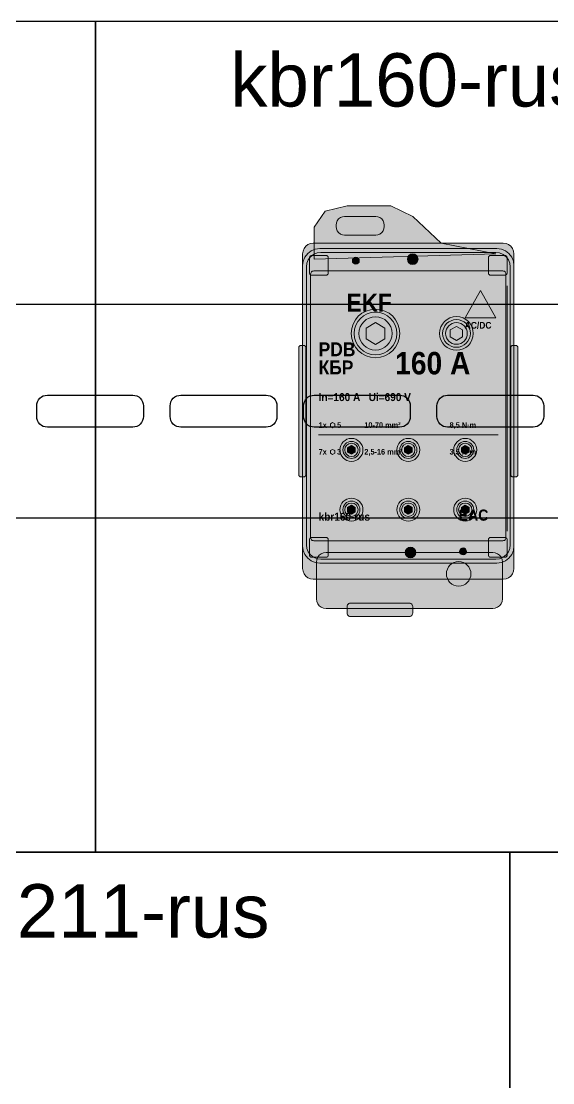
# Model space of a CAD drawing. Header units: millimetres. Extents: x 2517 to 4319, y 573 to 1664.
# Drawn here: x 2737.9 to 2837.5, y 841.8 to 1040.8 of the extents above; entities that cross this region are included whole.
import ezdxf

# ---------------------------------------------------------------- set-up
doc = ezdxf.new("R2010")
doc.units = ezdxf.units.MM
for name, color, linetype, lineweight in [('KBR_DETAILS', 7, 'Continuous', 5), ('KBR_FILL', 7, 'Continuous', 5), ('KBR_LABELS', 7, 'Continuous', 5), ('KBR_OUTLINE', 7, 'Continuous', 13), ('KBR_TERMINALS', 7, 'Continuous', 5)]:
    doc.layers.add(name, color=color, linetype=linetype, lineweight=lineweight)
doc.styles.add('KBR_BOLD', font='arialbd.ttf')
doc.styles.get("Standard").update_dxf_attribs({"font": 'arial.ttf'})

# ---------------------------------------------------------------- blocks, each defined once
blk = doc.blocks.new('*U7')
at = {"ltscale": 2}
blk.add_lwpolyline([(0, 20), (0, -20), (895.8, -20), (895.8, 20), (0, 20)], dxfattribs=at)
for points in [[(215.23, 3), (231.23, 3, -0.414214), (233.23, 1), (233.23, -1, -0.414214), (231.23, -3), (215.23, -3, -0.414214), (213.23, -1), (213.23, 1, -0.414214)], [(240.23, 3), (256.23, 3, -0.414214), (258.23, 1), (258.23, -1, -0.414214), (256.23, -3), (240.23, -3, -0.414214), (238.23, -1), (238.23, 1, -0.414214)], [(265.23, 3), (281.23, 3, -0.414214), (283.23, 1), (283.23, -1, -0.414214), (281.23, -3), (265.23, -3, -0.414214), (263.23, -1), (263.23, 1, -0.414214)], [(290.23, 3), (306.23, 3, -0.414214), (308.23, 1), (308.23, -1, -0.414214), (306.23, -3), (290.23, -3, -0.414214), (288.23, -1), (288.23, 1, -0.414214)]]:
    blk.add_lwpolyline(points, format="xyb", close=True, dxfattribs=at)
blk = doc.blocks.new('EKF_KBR_160')
at = {"layer": 'KBR_FILL', "true_color": 0xe4eae4}
blk.add_hatch(color=254, dxfattribs=at).paths.add_polyline_path([(2.87, 67), (2.87, 73), (4.92, 76), (9.02, 77), (17.22, 77), (21.32, 75), (26.65, 70), (36.9, 68)])
at = {"layer": 'KBR_FILL', "true_color": 0xffffff}
for points in [[(14.39, 75), (14.8, 74.95), (15.19, 74.79), (15.52, 74.53), (15.78, 74.2), (15.94, 73.81), (15.99, 73.4), (15.99, 73.1), (15.94, 72.69), (15.78, 72.3), (15.52, 71.97), (15.19, 71.71), (14.8, 71.55), (14.39, 71.5), (8.57, 71.5), (8.16, 71.55), (7.77, 71.71), (7.44, 71.97), (7.18, 72.3), (7.02, 72.69), (6.97, 73.1), (6.97, 73.4), (7.02, 73.81), (7.18, 74.2), (7.44, 74.53), (7.77, 74.79), (8.16, 74.95), (8.57, 75)], [(32.23, 8), (32.21, 7.7), (32.15, 7.4), (32.05, 7.12), (31.92, 6.85), (31.75, 6.6), (31.56, 6.37), (31.33, 6.18), (31.08, 6.01), (30.81, 5.88), (30.53, 5.78), (30.23, 5.72), (29.93, 5.7), (29.63, 5.72), (29.33, 5.78), (29.05, 5.88), (28.78, 6.01), (28.53, 6.18), (28.3, 6.37), (28.11, 6.6), (27.94, 6.85), (27.81, 7.12), (27.71, 7.4), (27.65, 7.7), (27.63, 8), (27.65, 8.3), (27.71, 8.6), (27.81, 8.88), (27.94, 9.15), (28.11, 9.4), (28.3, 9.63), (28.53, 9.82), (28.78, 9.99), (29.05, 10.12), (29.33, 10.22), (29.63, 10.28), (29.93, 10.3), (30.23, 10.28), (30.53, 10.22), (30.81, 10.12), (31.08, 9.99), (31.33, 9.82), (31.56, 9.63), (31.75, 9.4), (31.92, 9.15), (32.05, 8.88), (32.15, 8.6), (32.21, 8.3)]]:
    blk.add_hatch(color=7, dxfattribs=at).paths.add_polyline_path(points)
at = {"layer": 'KBR_FILL', "true_color": 0xe2e8e3}
blk.add_hatch(color=254, dxfattribs=at).paths.add_polyline_path([(38.3, 70), (38.82, 69.93), (39.3, 69.73), (39.71, 69.41), (40.03, 69), (40.23, 68.52), (40.3, 68), (40.3, 9), (40.23, 8.48), (40.03, 8), (39.71, 7.59), (39.3, 7.27), (38.82, 7.07), (38.3, 7), (2.7, 7), (2.18, 7.07), (1.7, 7.27), (1.29, 7.59), (0.97, 8), (0.77, 8.48), (0.7, 9), (0.7, 68), (0.77, 68.52), (0.97, 69), (1.29, 69.41), (1.7, 69.73), (2.18, 69.93), (2.7, 70)])
at = {"layer": 'KBR_FILL', "true_color": 0x575344}
blk.add_hatch(color=251, dxfattribs=at).paths.add_polyline_path([(37.1, 69), (37.93, 68.89), (38.7, 68.57), (39.36, 68.06), (39.87, 67.4), (40.19, 66.63), (40.3, 65.8), (40.3, 13.2), (40.19, 12.37), (39.87, 11.6), (39.36, 10.94), (38.7, 10.43), (37.93, 10.11), (37.1, 10), (3.9, 10), (3.07, 10.11), (2.3, 10.43), (1.64, 10.94), (1.13, 11.6), (0.81, 12.37), (0.7, 13.2), (0.7, 65.8), (0.81, 66.63), (1.13, 67.4), (1.64, 68.06), (2.3, 68.57), (3.07, 68.89), (3.9, 69)])
at = {"layer": 'KBR_FILL', "true_color": 0x3b392c}
blk.add_hatch(color=250, dxfattribs=at).paths.add_polyline_path([(36.9, 68.25), (37.6, 68.16), (38.25, 67.89), (38.81, 67.46), (39.24, 66.9), (39.51, 66.25), (39.6, 65.55), (39.6, 13.45), (39.51, 12.75), (39.24, 12.1), (38.81, 11.54), (38.25, 11.11), (37.6, 10.84), (36.9, 10.75), (4.1, 10.75), (3.4, 10.84), (2.75, 11.11), (2.19, 11.54), (1.76, 12.1), (1.49, 12.75), (1.4, 13.45), (1.4, 65.55), (1.49, 66.25), (1.76, 66.9), (2.19, 67.46), (2.75, 67.89), (3.4, 68.16), (4.1, 68.25)])
at = {"layer": 'KBR_FILL', "true_color": 0x444332}
for points in [[(5.1, 67.7), (5.2, 67.69), (5.3, 67.65), (5.38, 67.58), (5.45, 67.5), (5.49, 67.4), (5.5, 67.3), (5.5, 64.4), (5.49, 64.3), (5.45, 64.2), (5.38, 64.12), (5.3, 64.05), (5.2, 64.01), (5.1, 64), (2.4, 64), (2.3, 64.01), (2.2, 64.05), (2.12, 64.12), (2.05, 64.2), (2.01, 64.3), (2, 64.4), (2, 67.3), (2.01, 67.4), (2.05, 67.5), (2.12, 67.58), (2.2, 67.65), (2.3, 67.69), (2.4, 67.7)], [(38.6, 67.7), (38.7, 67.69), (38.8, 67.65), (38.88, 67.58), (38.95, 67.5), (38.99, 67.4), (39, 67.3), (39, 64.4), (38.99, 64.3), (38.95, 64.2), (38.88, 64.12), (38.8, 64.05), (38.7, 64.01), (38.6, 64), (35.9, 64), (35.8, 64.01), (35.7, 64.05), (35.62, 64.12), (35.55, 64.2), (35.51, 64.3), (35.5, 64.4), (35.5, 67.3), (35.51, 67.4), (35.55, 67.5), (35.62, 67.58), (35.7, 67.65), (35.8, 67.69), (35.9, 67.7)]]:
    blk.add_hatch(color=49, dxfattribs=at).paths.add_polyline_path(points)
at = {"layer": 'KBR_FILL', "true_color": 0x857f65}
blk.add_hatch(color=8, dxfattribs=at).paths.add_polyline_path([(37.9, 68), (38.03, 67.98), (38.15, 67.93), (38.25, 67.85), (38.33, 67.75), (38.38, 67.63), (38.4, 67.5), (38.4, 67.1), (38.38, 66.97), (38.33, 66.85), (38.25, 66.75), (38.15, 66.67), (38.03, 66.62), (37.9, 66.6), (3.1, 66.6), (2.97, 66.62), (2.85, 66.67), (2.75, 66.75), (2.67, 66.85), (2.62, 66.97), (2.6, 67.1), (2.6, 67.5), (2.62, 67.63), (2.67, 67.75), (2.75, 67.85), (2.85, 67.93), (2.97, 67.98), (3.1, 68)])
at = {"layer": 'KBR_FILL', "true_color": 0x77745f}
for points in [[(22.32, 67), (22.31, 66.87), (22.29, 66.74), (22.24, 66.62), (22.19, 66.5), (22.11, 66.39), (22.03, 66.29), (21.93, 66.21), (21.82, 66.13), (21.7, 66.08), (21.58, 66.03), (21.45, 66.01), (21.32, 66), (21.19, 66.01), (21.06, 66.03), (20.94, 66.08), (20.82, 66.13), (20.71, 66.21), (20.61, 66.29), (20.53, 66.39), (20.45, 66.5), (20.4, 66.62), (20.35, 66.74), (20.33, 66.87), (20.32, 67), (20.33, 67.13), (20.35, 67.26), (20.4, 67.38), (20.45, 67.5), (20.53, 67.61), (20.61, 67.71), (20.71, 67.79), (20.82, 67.87), (20.94, 67.92), (21.06, 67.97), (21.19, 67.99), (21.32, 68), (21.45, 67.99), (21.58, 67.97), (21.7, 67.92), (21.82, 67.87), (21.93, 67.79), (22.03, 67.71), (22.11, 67.61), (22.19, 67.5), (22.24, 67.38), (22.29, 67.26), (22.31, 67.13)], [(21.91, 12), (21.9, 11.87), (21.88, 11.74), (21.83, 11.62), (21.78, 11.5), (21.7, 11.39), (21.62, 11.29), (21.52, 11.21), (21.41, 11.13), (21.29, 11.08), (21.17, 11.03), (21.04, 11.01), (20.91, 11), (20.78, 11.01), (20.65, 11.03), (20.53, 11.08), (20.41, 11.13), (20.3, 11.21), (20.2, 11.29), (20.12, 11.39), (20.04, 11.5), (19.99, 11.62), (19.94, 11.74), (19.92, 11.87), (19.91, 12), (19.92, 12.13), (19.94, 12.26), (19.99, 12.38), (20.04, 12.5), (20.12, 12.61), (20.2, 12.71), (20.3, 12.79), (20.41, 12.87), (20.53, 12.92), (20.65, 12.97), (20.78, 12.99), (20.91, 13), (21.04, 12.99), (21.17, 12.97), (21.29, 12.92), (21.41, 12.87), (21.52, 12.79), (21.62, 12.71), (21.7, 12.61), (21.78, 12.5), (21.83, 12.38), (21.88, 12.26), (21.9, 12.13)]]:
    blk.add_hatch(color=47, dxfattribs=at).paths.add_polyline_path(points)
at = {"layer": 'KBR_FILL', "true_color": 0xd4d8c8}
for points in [[(11.31, 66.7), (11.3, 66.62), (11.29, 66.53), (11.26, 66.45), (11.22, 66.38), (11.18, 66.3), (11.12, 66.24), (11.06, 66.18), (10.98, 66.14), (10.91, 66.1), (10.83, 66.07), (10.74, 66.06), (10.66, 66.05), (10.58, 66.06), (10.49, 66.07), (10.41, 66.1), (10.34, 66.14), (10.26, 66.18), (10.2, 66.24), (10.14, 66.3), (10.1, 66.38), (10.06, 66.45), (10.03, 66.53), (10.02, 66.62), (10.01, 66.7), (10.02, 66.78), (10.03, 66.87), (10.06, 66.95), (10.1, 67.03), (10.14, 67.1), (10.2, 67.16), (10.26, 67.22), (10.34, 67.26), (10.41, 67.3), (10.49, 67.33), (10.58, 67.34), (10.66, 67.35), (10.74, 67.34), (10.83, 67.33), (10.91, 67.3), (10.98, 67.26), (11.06, 67.22), (11.12, 67.16), (11.18, 67.1), (11.22, 67.03), (11.26, 66.95), (11.29, 66.87), (11.3, 66.78)], [(31.4, 12.2), (31.39, 12.12), (31.38, 12.03), (31.35, 11.95), (31.31, 11.88), (31.27, 11.8), (31.21, 11.74), (31.15, 11.68), (31.07, 11.64), (31, 11.6), (30.92, 11.57), (30.83, 11.56), (30.75, 11.55), (30.67, 11.56), (30.58, 11.57), (30.5, 11.6), (30.43, 11.64), (30.35, 11.68), (30.29, 11.74), (30.23, 11.8), (30.19, 11.88), (30.15, 11.95), (30.12, 12.03), (30.11, 12.12), (30.1, 12.2), (30.11, 12.28), (30.12, 12.37), (30.15, 12.45), (30.19, 12.53), (30.23, 12.6), (30.29, 12.66), (30.35, 12.72), (30.43, 12.76), (30.5, 12.8), (30.58, 12.83), (30.67, 12.84), (30.75, 12.85), (30.83, 12.84), (30.92, 12.83), (31, 12.8), (31.07, 12.76), (31.15, 12.72), (31.21, 12.66), (31.27, 12.6), (31.31, 12.53), (31.35, 12.45), (31.38, 12.37), (31.39, 12.28)]]:
    blk.add_hatch(color=254, dxfattribs=at).paths.add_polyline_path(points)
at = {"layer": 'KBR_FILL', "true_color": 0x252820}
blk.add_hatch(color=250, dxfattribs=at).paths.add_polyline_path([(38.2, 64.8), (38.36, 64.78), (38.5, 64.72), (38.62, 64.62), (38.72, 64.5), (38.78, 64.36), (38.8, 64.2), (38.8, 14.8), (38.78, 14.64), (38.72, 14.5), (38.62, 14.38), (38.5, 14.28), (38.36, 14.22), (38.2, 14.2), (2.8, 14.2), (2.64, 14.22), (2.5, 14.28), (2.38, 14.38), (2.28, 14.5), (2.22, 14.64), (2.2, 14.8), (2.2, 64.2), (2.22, 64.36), (2.28, 64.5), (2.38, 64.62), (2.5, 64.72), (2.64, 64.78), (2.8, 64.8)])
at = {"layer": 'KBR_FILL', "true_color": 0x2b2c22}
blk.add_hatch(color=250, dxfattribs=at).paths.add_polyline_path([(3, 63.9), (38, 63.9), (38, 15.2), (3, 15.2)])
at = {"layer": 'KBR_FILL', "true_color": 0xefeee7}
blk.add_hatch(color=7, dxfattribs=at).paths.add_polyline_path([(3.69, 60.74), (7.89, 60.74), (7.89, 56.54), (3.69, 56.54)])
at = {"layer": 'KBR_FILL', "true_color": 0x33372e}
for points in [[(4.19, 56.96), (4.57, 60.24), (5.16, 60.24)], [(4.19, 56.96), (6, 60.24), (6.71, 60.24)], [(4.19, 56.96), (7.39, 59.27), (7.39, 58.56)], [(4.19, 56.96), (7.39, 57.97), (7.39, 57.38)]]:
    blk.add_hatch(color=250, dxfattribs=at).paths.add_polyline_path(points)
at = {"layer": 'KBR_FILL', "true_color": 0xeeeee6}
blk.add_hatch(color=7, dxfattribs=at).paths.add_polyline_path([(34.2, 60.28), (32.88, 58.1), (33.92, 58.33), (33.63, 56.72), (35.24, 59.07), (34.2, 58.73)])
at = {"layer": 'KBR_FILL', "true_color": 0x32332a}
for points in [[(18.9, 53.07), (18.86, 52.48), (18.74, 51.89), (18.55, 51.33), (18.29, 50.8), (17.96, 50.3), (17.57, 49.85), (17.12, 49.46), (16.62, 49.13), (16.09, 48.87), (15.53, 48.68), (14.94, 48.56), (14.35, 48.52), (13.76, 48.56), (13.17, 48.68), (12.61, 48.87), (12.07, 49.13), (11.58, 49.46), (11.13, 49.85), (10.74, 50.3), (10.41, 50.8), (10.15, 51.33), (9.96, 51.89), (9.84, 52.48), (9.8, 53.07), (9.84, 53.66), (9.96, 54.25), (10.15, 54.81), (10.41, 55.34), (10.74, 55.84), (11.13, 56.29), (11.58, 56.68), (12.07, 57.01), (12.61, 57.27), (13.17, 57.46), (13.76, 57.58), (14.35, 57.62), (14.94, 57.58), (15.53, 57.46), (16.09, 57.27), (16.62, 57.01), (17.12, 56.68), (17.57, 56.29), (17.96, 55.84), (18.29, 55.34), (18.55, 54.81), (18.74, 54.25), (18.86, 53.66)], [(32.67, 53.07), (32.64, 52.66), (32.56, 52.25), (32.43, 51.86), (32.25, 51.5), (32.02, 51.15), (31.75, 50.84), (31.44, 50.57), (31.09, 50.34), (30.73, 50.16), (30.34, 50.03), (29.93, 49.95), (29.52, 49.92), (29.11, 49.95), (28.7, 50.03), (28.31, 50.16), (27.95, 50.34), (27.6, 50.57), (27.29, 50.84), (27.02, 51.15), (26.79, 51.5), (26.61, 51.86), (26.48, 52.25), (26.4, 52.66), (26.37, 53.07), (26.4, 53.48), (26.48, 53.89), (26.61, 54.28), (26.79, 54.65), (27.02, 54.99), (27.29, 55.3), (27.6, 55.57), (27.95, 55.8), (28.31, 55.98), (28.7, 56.11), (29.11, 56.19), (29.52, 56.22), (29.93, 56.19), (30.34, 56.11), (30.73, 55.98), (31.09, 55.8), (31.44, 55.57), (31.75, 55.3), (32.02, 54.99), (32.25, 54.65), (32.43, 54.28), (32.56, 53.89), (32.64, 53.48)], [(11.99, 31.24), (11.97, 30.96), (11.92, 30.68), (11.83, 30.42), (11.7, 30.16), (11.55, 29.93), (11.36, 29.72), (11.15, 29.53), (10.91, 29.38), (10.66, 29.25), (10.4, 29.16), (10.12, 29.11), (9.84, 29.09), (9.56, 29.11), (9.28, 29.16), (9.02, 29.25), (8.76, 29.38), (8.53, 29.53), (8.32, 29.72), (8.13, 29.93), (7.98, 30.16), (7.85, 30.42), (7.76, 30.68), (7.71, 30.96), (7.69, 31.24), (7.71, 31.52), (7.76, 31.8), (7.85, 32.06), (7.98, 32.31), (8.13, 32.55), (8.32, 32.76), (8.53, 32.95), (8.76, 33.1), (9.02, 33.23), (9.28, 33.32), (9.56, 33.37), (9.84, 33.39), (10.12, 33.37), (10.4, 33.32), (10.66, 33.23), (10.91, 33.1), (11.15, 32.95), (11.36, 32.76), (11.55, 32.55), (11.7, 32.31), (11.83, 32.06), (11.92, 31.8), (11.97, 31.52)], [(22.65, 31.24), (22.63, 30.96), (22.58, 30.68), (22.49, 30.42), (22.36, 30.16), (22.21, 29.93), (22.02, 29.72), (21.81, 29.53), (21.57, 29.38), (21.32, 29.25), (21.06, 29.16), (20.78, 29.11), (20.5, 29.09), (20.22, 29.11), (19.94, 29.16), (19.68, 29.25), (19.43, 29.38), (19.19, 29.53), (18.98, 29.72), (18.79, 29.93), (18.64, 30.16), (18.51, 30.42), (18.42, 30.68), (18.37, 30.96), (18.35, 31.24), (18.37, 31.52), (18.42, 31.8), (18.51, 32.06), (18.64, 32.31), (18.79, 32.55), (18.98, 32.76), (19.19, 32.95), (19.43, 33.1), (19.68, 33.23), (19.94, 33.32), (20.22, 33.37), (20.5, 33.39), (20.78, 33.37), (21.06, 33.32), (21.32, 33.23), (21.57, 33.1), (21.81, 32.95), (22.02, 32.76), (22.21, 32.55), (22.36, 32.31), (22.49, 32.06), (22.58, 31.8), (22.63, 31.52)], [(33.31, 31.24), (33.29, 30.96), (33.24, 30.68), (33.15, 30.42), (33.02, 30.16), (32.87, 29.93), (32.68, 29.72), (32.47, 29.53), (32.23, 29.38), (31.98, 29.25), (31.72, 29.16), (31.44, 29.11), (31.16, 29.09), (30.88, 29.11), (30.6, 29.16), (30.34, 29.25), (30.09, 29.38), (29.85, 29.53), (29.64, 29.72), (29.45, 29.93), (29.3, 30.16), (29.17, 30.42), (29.08, 30.68), (29.03, 30.96), (29.01, 31.24), (29.03, 31.52), (29.08, 31.8), (29.17, 32.06), (29.3, 32.31), (29.45, 32.55), (29.64, 32.76), (29.85, 32.95), (30.09, 33.1), (30.34, 33.23), (30.6, 33.32), (30.88, 33.37), (31.16, 33.39), (31.44, 33.37), (31.72, 33.32), (31.98, 33.23), (32.23, 33.1), (32.47, 32.95), (32.68, 32.76), (32.87, 32.55), (33.02, 32.31), (33.15, 32.06), (33.24, 31.8), (33.29, 31.52)], [(11.99, 20.03), (11.97, 19.75), (11.92, 19.47), (11.83, 19.21), (11.7, 18.95), (11.55, 18.72), (11.36, 18.51), (11.15, 18.32), (10.91, 18.17), (10.66, 18.04), (10.4, 17.95), (10.12, 17.9), (9.84, 17.88), (9.56, 17.9), (9.28, 17.95), (9.02, 18.04), (8.76, 18.17), (8.53, 18.32), (8.32, 18.51), (8.13, 18.72), (7.98, 18.95), (7.85, 19.21), (7.76, 19.47), (7.71, 19.75), (7.69, 20.03), (7.71, 20.31), (7.76, 20.59), (7.85, 20.85), (7.98, 21.11), (8.13, 21.34), (8.32, 21.55), (8.53, 21.74), (8.76, 21.89), (9.02, 22.02), (9.28, 22.11), (9.56, 22.16), (9.84, 22.18), (10.12, 22.16), (10.4, 22.11), (10.66, 22.02), (10.91, 21.89), (11.15, 21.74), (11.36, 21.55), (11.55, 21.34), (11.7, 21.11), (11.83, 20.85), (11.92, 20.59), (11.97, 20.31)], [(22.65, 20.03), (22.63, 19.75), (22.58, 19.47), (22.49, 19.21), (22.36, 18.95), (22.21, 18.72), (22.02, 18.51), (21.81, 18.32), (21.57, 18.17), (21.32, 18.04), (21.06, 17.95), (20.78, 17.9), (20.5, 17.88), (20.22, 17.9), (19.94, 17.95), (19.68, 18.04), (19.43, 18.17), (19.19, 18.32), (18.98, 18.51), (18.79, 18.72), (18.64, 18.95), (18.51, 19.21), (18.42, 19.47), (18.37, 19.75), (18.35, 20.03), (18.37, 20.31), (18.42, 20.59), (18.51, 20.85), (18.64, 21.11), (18.79, 21.34), (18.98, 21.55), (19.19, 21.74), (19.43, 21.89), (19.68, 22.02), (19.94, 22.11), (20.22, 22.16), (20.5, 22.18), (20.78, 22.16), (21.06, 22.11), (21.32, 22.02), (21.57, 21.89), (21.81, 21.74), (22.02, 21.55), (22.21, 21.34), (22.36, 21.11), (22.49, 20.85), (22.58, 20.59), (22.63, 20.31)], [(33.31, 20.03), (33.29, 19.75), (33.24, 19.47), (33.15, 19.21), (33.02, 18.95), (32.87, 18.72), (32.68, 18.51), (32.47, 18.32), (32.23, 18.17), (31.98, 18.04), (31.72, 17.95), (31.44, 17.9), (31.16, 17.88), (30.88, 17.9), (30.6, 17.95), (30.34, 18.04), (30.09, 18.17), (29.85, 18.32), (29.64, 18.51), (29.45, 18.72), (29.3, 18.95), (29.17, 19.21), (29.08, 19.47), (29.03, 19.75), (29.01, 20.03), (29.03, 20.31), (29.08, 20.59), (29.17, 20.85), (29.3, 21.11), (29.45, 21.34), (29.64, 21.55), (29.85, 21.74), (30.09, 21.89), (30.34, 22.02), (30.6, 22.11), (30.88, 22.16), (31.16, 22.18), (31.44, 22.16), (31.72, 22.11), (31.98, 22.02), (32.23, 21.89), (32.47, 21.74), (32.68, 21.55), (32.87, 21.34), (33.02, 21.11), (33.15, 20.85), (33.24, 20.59), (33.29, 20.31)]]:
    blk.add_hatch(color=250, dxfattribs=at).paths.add_polyline_path(points)
at = {"layer": 'KBR_FILL', "true_color": 0x393b30}
for points in [[(18.35, 53.07), (18.32, 52.55), (18.21, 52.03), (18.05, 51.54), (17.81, 51.07), (17.52, 50.63), (17.18, 50.24), (16.79, 49.9), (16.35, 49.61), (15.88, 49.37), (15.39, 49.21), (14.87, 49.1), (14.35, 49.07), (13.83, 49.1), (13.31, 49.21), (12.82, 49.37), (12.35, 49.61), (11.91, 49.9), (11.52, 50.24), (11.18, 50.63), (10.89, 51.07), (10.65, 51.54), (10.49, 52.03), (10.38, 52.55), (10.35, 53.07), (10.38, 53.59), (10.49, 54.11), (10.65, 54.6), (10.89, 55.07), (11.18, 55.51), (11.52, 55.9), (11.91, 56.24), (12.35, 56.53), (12.82, 56.77), (13.31, 56.93), (13.83, 57.04), (14.35, 57.07), (14.87, 57.04), (15.39, 56.93), (15.88, 56.77), (16.35, 56.53), (16.79, 56.24), (17.18, 55.9), (17.52, 55.51), (17.81, 55.07), (18.05, 54.6), (18.21, 54.11), (18.32, 53.59)], [(32.12, 53.07), (32.1, 52.73), (32.03, 52.4), (31.92, 52.08), (31.77, 51.77), (31.58, 51.49), (31.36, 51.23), (31.1, 51.01), (30.82, 50.82), (30.51, 50.67), (30.19, 50.56), (29.86, 50.49), (29.52, 50.47), (29.18, 50.49), (28.85, 50.56), (28.53, 50.67), (28.22, 50.82), (27.94, 51.01), (27.68, 51.23), (27.46, 51.49), (27.27, 51.77), (27.12, 52.08), (27.01, 52.4), (26.94, 52.73), (26.92, 53.07), (26.94, 53.41), (27.01, 53.74), (27.12, 54.06), (27.27, 54.37), (27.46, 54.65), (27.68, 54.91), (27.94, 55.13), (28.22, 55.32), (28.53, 55.47), (28.85, 55.58), (29.18, 55.65), (29.52, 55.67), (29.86, 55.65), (30.19, 55.58), (30.51, 55.47), (30.82, 55.32), (31.1, 55.13), (31.36, 54.91), (31.58, 54.65), (31.77, 54.37), (31.92, 54.06), (32.03, 53.74), (32.1, 53.41)], [(11.44, 31.24), (11.43, 31.03), (11.39, 30.83), (11.32, 30.63), (11.23, 30.44), (11.11, 30.27), (10.97, 30.11), (10.81, 29.97), (10.64, 29.85), (10.45, 29.76), (10.25, 29.69), (10.05, 29.65), (9.84, 29.64), (9.63, 29.65), (9.43, 29.69), (9.23, 29.76), (9.04, 29.85), (8.87, 29.97), (8.71, 30.11), (8.57, 30.27), (8.45, 30.44), (8.36, 30.63), (8.29, 30.83), (8.25, 31.03), (8.24, 31.24), (8.25, 31.45), (8.29, 31.65), (8.36, 31.85), (8.45, 32.04), (8.57, 32.21), (8.71, 32.37), (8.87, 32.51), (9.04, 32.63), (9.23, 32.72), (9.43, 32.79), (9.63, 32.83), (9.84, 32.84), (10.05, 32.83), (10.25, 32.79), (10.45, 32.72), (10.64, 32.63), (10.81, 32.51), (10.97, 32.37), (11.11, 32.21), (11.23, 32.04), (11.32, 31.85), (11.39, 31.65), (11.43, 31.45)], [(22.1, 31.24), (22.09, 31.03), (22.05, 30.83), (21.98, 30.63), (21.89, 30.44), (21.77, 30.27), (21.63, 30.11), (21.47, 29.97), (21.3, 29.85), (21.11, 29.76), (20.91, 29.69), (20.71, 29.65), (20.5, 29.64), (20.29, 29.65), (20.09, 29.69), (19.89, 29.76), (19.7, 29.85), (19.53, 29.97), (19.37, 30.11), (19.23, 30.27), (19.11, 30.44), (19.02, 30.63), (18.95, 30.83), (18.91, 31.03), (18.9, 31.24), (18.91, 31.45), (18.95, 31.65), (19.02, 31.85), (19.11, 32.04), (19.23, 32.21), (19.37, 32.37), (19.53, 32.51), (19.7, 32.63), (19.89, 32.72), (20.09, 32.79), (20.29, 32.83), (20.5, 32.84), (20.71, 32.83), (20.91, 32.79), (21.11, 32.72), (21.3, 32.63), (21.47, 32.51), (21.63, 32.37), (21.77, 32.21), (21.89, 32.04), (21.98, 31.85), (22.05, 31.65), (22.09, 31.45)], [(32.76, 31.24), (32.75, 31.03), (32.71, 30.83), (32.64, 30.63), (32.55, 30.44), (32.43, 30.27), (32.29, 30.11), (32.13, 29.97), (31.96, 29.85), (31.77, 29.76), (31.57, 29.69), (31.37, 29.65), (31.16, 29.64), (30.95, 29.65), (30.75, 29.69), (30.55, 29.76), (30.36, 29.85), (30.19, 29.97), (30.03, 30.11), (29.89, 30.27), (29.77, 30.44), (29.68, 30.63), (29.61, 30.83), (29.57, 31.03), (29.56, 31.24), (29.57, 31.45), (29.61, 31.65), (29.68, 31.85), (29.77, 32.04), (29.89, 32.21), (30.03, 32.37), (30.19, 32.51), (30.36, 32.63), (30.55, 32.72), (30.75, 32.79), (30.95, 32.83), (31.16, 32.84), (31.37, 32.83), (31.57, 32.79), (31.77, 32.72), (31.96, 32.63), (32.13, 32.51), (32.29, 32.37), (32.43, 32.21), (32.55, 32.04), (32.64, 31.85), (32.71, 31.65), (32.75, 31.45)], [(11.44, 20.03), (11.43, 19.82), (11.39, 19.62), (11.32, 19.42), (11.23, 19.23), (11.11, 19.06), (10.97, 18.9), (10.81, 18.76), (10.64, 18.64), (10.45, 18.55), (10.25, 18.48), (10.05, 18.44), (9.84, 18.43), (9.63, 18.44), (9.43, 18.48), (9.23, 18.55), (9.04, 18.64), (8.87, 18.76), (8.71, 18.9), (8.57, 19.06), (8.45, 19.23), (8.36, 19.42), (8.29, 19.62), (8.25, 19.82), (8.24, 20.03), (8.25, 20.24), (8.29, 20.44), (8.36, 20.64), (8.45, 20.83), (8.57, 21), (8.71, 21.16), (8.87, 21.3), (9.04, 21.42), (9.23, 21.51), (9.43, 21.58), (9.63, 21.62), (9.84, 21.63), (10.05, 21.62), (10.25, 21.58), (10.45, 21.51), (10.64, 21.42), (10.81, 21.3), (10.97, 21.16), (11.11, 21), (11.23, 20.83), (11.32, 20.64), (11.39, 20.44), (11.43, 20.24)], [(22.1, 20.03), (22.09, 19.82), (22.05, 19.62), (21.98, 19.42), (21.89, 19.23), (21.77, 19.06), (21.63, 18.9), (21.47, 18.76), (21.3, 18.64), (21.11, 18.55), (20.91, 18.48), (20.71, 18.44), (20.5, 18.43), (20.29, 18.44), (20.09, 18.48), (19.89, 18.55), (19.7, 18.64), (19.53, 18.76), (19.37, 18.9), (19.23, 19.06), (19.11, 19.23), (19.02, 19.42), (18.95, 19.62), (18.91, 19.82), (18.9, 20.03), (18.91, 20.24), (18.95, 20.44), (19.02, 20.64), (19.11, 20.83), (19.23, 21), (19.37, 21.16), (19.53, 21.3), (19.7, 21.42), (19.89, 21.51), (20.09, 21.58), (20.29, 21.62), (20.5, 21.63), (20.71, 21.62), (20.91, 21.58), (21.11, 21.51), (21.3, 21.42), (21.47, 21.3), (21.63, 21.16), (21.77, 21), (21.89, 20.83), (21.98, 20.64), (22.05, 20.44), (22.09, 20.24)], [(32.76, 20.03), (32.75, 19.82), (32.71, 19.62), (32.64, 19.42), (32.55, 19.23), (32.43, 19.06), (32.29, 18.9), (32.13, 18.76), (31.96, 18.64), (31.77, 18.55), (31.57, 18.48), (31.37, 18.44), (31.16, 18.43), (30.95, 18.44), (30.75, 18.48), (30.55, 18.55), (30.36, 18.64), (30.19, 18.76), (30.03, 18.9), (29.89, 19.06), (29.77, 19.23), (29.68, 19.42), (29.61, 19.62), (29.57, 19.82), (29.56, 20.03), (29.57, 20.24), (29.61, 20.44), (29.68, 20.64), (29.77, 20.83), (29.89, 21), (30.03, 21.16), (30.19, 21.3), (30.36, 21.42), (30.55, 21.51), (30.75, 21.58), (30.95, 21.62), (31.16, 21.63), (31.37, 21.62), (31.57, 21.58), (31.77, 21.51), (31.96, 21.42), (32.13, 21.3), (32.29, 21.16), (32.43, 21), (32.55, 20.83), (32.64, 20.64), (32.71, 20.44), (32.75, 20.24)]]:
    blk.add_hatch(color=250, dxfattribs=at).paths.add_polyline_path(points)
at = {"layer": 'KBR_FILL', "true_color": 0x2e3128}
for points in [[(17.47, 53.07), (17.44, 52.66), (17.36, 52.26), (17.23, 51.88), (17.05, 51.51), (16.83, 51.17), (16.56, 50.86), (16.25, 50.59), (15.91, 50.37), (15.54, 50.19), (15.16, 50.06), (14.76, 49.98), (14.35, 49.95), (13.94, 49.98), (13.54, 50.06), (13.16, 50.19), (12.79, 50.37), (12.45, 50.59), (12.14, 50.86), (11.87, 51.17), (11.65, 51.51), (11.47, 51.88), (11.34, 52.26), (11.26, 52.66), (11.23, 53.07), (11.26, 53.48), (11.34, 53.88), (11.47, 54.26), (11.65, 54.63), (11.87, 54.97), (12.14, 55.28), (12.45, 55.55), (12.79, 55.77), (13.16, 55.95), (13.54, 56.08), (13.94, 56.16), (14.35, 56.19), (14.76, 56.16), (15.16, 56.08), (15.54, 55.95), (15.91, 55.77), (16.25, 55.55), (16.56, 55.28), (16.83, 54.97), (17.05, 54.63), (17.23, 54.26), (17.36, 53.88), (17.44, 53.48)], [(31.55, 53.07), (31.53, 52.81), (31.48, 52.55), (31.39, 52.29), (31.28, 52.06), (31.13, 51.84), (30.95, 51.64), (30.75, 51.46), (30.53, 51.31), (30.3, 51.2), (30.04, 51.11), (29.78, 51.06), (29.52, 51.04), (29.26, 51.06), (29, 51.11), (28.74, 51.2), (28.51, 51.31), (28.29, 51.46), (28.09, 51.64), (27.91, 51.84), (27.76, 52.06), (27.65, 52.29), (27.56, 52.55), (27.51, 52.81), (27.49, 53.07), (27.51, 53.33), (27.56, 53.59), (27.65, 53.85), (27.76, 54.08), (27.91, 54.3), (28.09, 54.5), (28.29, 54.68), (28.51, 54.83), (28.74, 54.94), (29, 55.03), (29.26, 55.08), (29.52, 55.1), (29.78, 55.08), (30.04, 55.03), (30.3, 54.94), (30.53, 54.83), (30.75, 54.68), (30.95, 54.5), (31.13, 54.3), (31.28, 54.08), (31.39, 53.85), (31.48, 53.59), (31.53, 53.33)], [(11.09, 31.24), (11.08, 31.08), (11.05, 30.92), (10.99, 30.76), (10.92, 30.62), (10.83, 30.48), (10.72, 30.36), (10.6, 30.25), (10.46, 30.16), (10.32, 30.09), (10.16, 30.03), (10, 30), (9.84, 29.99), (9.68, 30), (9.52, 30.03), (9.36, 30.09), (9.22, 30.16), (9.08, 30.25), (8.96, 30.36), (8.85, 30.48), (8.76, 30.62), (8.69, 30.76), (8.63, 30.92), (8.6, 31.08), (8.59, 31.24), (8.6, 31.4), (8.63, 31.56), (8.69, 31.72), (8.76, 31.86), (8.85, 32), (8.96, 32.12), (9.08, 32.23), (9.22, 32.32), (9.36, 32.39), (9.52, 32.45), (9.68, 32.48), (9.84, 32.49), (10, 32.48), (10.16, 32.45), (10.32, 32.39), (10.46, 32.32), (10.6, 32.23), (10.72, 32.12), (10.83, 32), (10.92, 31.86), (10.99, 31.72), (11.05, 31.56), (11.08, 31.4)], [(21.75, 31.24), (21.74, 31.08), (21.71, 30.92), (21.65, 30.76), (21.58, 30.62), (21.49, 30.48), (21.38, 30.36), (21.26, 30.25), (21.12, 30.16), (20.98, 30.09), (20.82, 30.03), (20.66, 30), (20.5, 29.99), (20.34, 30), (20.18, 30.03), (20.02, 30.09), (19.88, 30.16), (19.74, 30.25), (19.62, 30.36), (19.51, 30.48), (19.42, 30.62), (19.35, 30.76), (19.29, 30.92), (19.26, 31.08), (19.25, 31.24), (19.26, 31.4), (19.29, 31.56), (19.35, 31.72), (19.42, 31.86), (19.51, 32), (19.62, 32.12), (19.74, 32.23), (19.88, 32.32), (20.02, 32.39), (20.18, 32.45), (20.34, 32.48), (20.5, 32.49), (20.66, 32.48), (20.82, 32.45), (20.98, 32.39), (21.12, 32.32), (21.26, 32.23), (21.38, 32.12), (21.49, 32), (21.58, 31.86), (21.65, 31.72), (21.71, 31.56), (21.74, 31.4)], [(32.41, 31.24), (32.4, 31.08), (32.37, 30.92), (32.31, 30.76), (32.24, 30.62), (32.15, 30.48), (32.04, 30.36), (31.92, 30.25), (31.78, 30.16), (31.64, 30.09), (31.48, 30.03), (31.32, 30), (31.16, 29.99), (31, 30), (30.84, 30.03), (30.68, 30.09), (30.54, 30.16), (30.4, 30.25), (30.28, 30.36), (30.17, 30.48), (30.08, 30.62), (30.01, 30.76), (29.95, 30.92), (29.92, 31.08), (29.91, 31.24), (29.92, 31.4), (29.95, 31.56), (30.01, 31.72), (30.08, 31.86), (30.17, 32), (30.28, 32.12), (30.4, 32.23), (30.54, 32.32), (30.68, 32.39), (30.84, 32.45), (31, 32.48), (31.16, 32.49), (31.32, 32.48), (31.48, 32.45), (31.64, 32.39), (31.78, 32.32), (31.92, 32.23), (32.04, 32.12), (32.15, 32), (32.24, 31.86), (32.31, 31.72), (32.37, 31.56), (32.4, 31.4)], [(11.09, 20.03), (11.08, 19.87), (11.05, 19.71), (10.99, 19.55), (10.92, 19.41), (10.83, 19.27), (10.72, 19.15), (10.6, 19.04), (10.46, 18.95), (10.32, 18.88), (10.16, 18.82), (10, 18.79), (9.84, 18.78), (9.68, 18.79), (9.52, 18.82), (9.36, 18.88), (9.22, 18.95), (9.08, 19.04), (8.96, 19.15), (8.85, 19.27), (8.76, 19.41), (8.69, 19.55), (8.63, 19.71), (8.6, 19.87), (8.59, 20.03), (8.6, 20.19), (8.63, 20.35), (8.69, 20.51), (8.76, 20.65), (8.85, 20.79), (8.96, 20.91), (9.08, 21.02), (9.22, 21.11), (9.36, 21.18), (9.52, 21.24), (9.68, 21.27), (9.84, 21.28), (10, 21.27), (10.16, 21.24), (10.32, 21.18), (10.46, 21.11), (10.6, 21.02), (10.72, 20.91), (10.83, 20.79), (10.92, 20.65), (10.99, 20.51), (11.05, 20.35), (11.08, 20.19)], [(21.75, 20.03), (21.74, 19.87), (21.71, 19.71), (21.65, 19.55), (21.58, 19.41), (21.49, 19.27), (21.38, 19.15), (21.26, 19.04), (21.12, 18.95), (20.98, 18.88), (20.82, 18.82), (20.66, 18.79), (20.5, 18.78), (20.34, 18.79), (20.18, 18.82), (20.02, 18.88), (19.88, 18.95), (19.74, 19.04), (19.62, 19.15), (19.51, 19.27), (19.42, 19.41), (19.35, 19.55), (19.29, 19.71), (19.26, 19.87), (19.25, 20.03), (19.26, 20.19), (19.29, 20.35), (19.35, 20.51), (19.42, 20.65), (19.51, 20.79), (19.62, 20.91), (19.74, 21.02), (19.88, 21.11), (20.02, 21.18), (20.18, 21.24), (20.34, 21.27), (20.5, 21.28), (20.66, 21.27), (20.82, 21.24), (20.98, 21.18), (21.12, 21.11), (21.26, 21.02), (21.38, 20.91), (21.49, 20.79), (21.58, 20.65), (21.65, 20.51), (21.71, 20.35), (21.74, 20.19)], [(32.41, 20.03), (32.4, 19.87), (32.37, 19.71), (32.31, 19.55), (32.24, 19.41), (32.15, 19.27), (32.04, 19.15), (31.92, 19.04), (31.78, 18.95), (31.64, 18.88), (31.48, 18.82), (31.32, 18.79), (31.16, 18.78), (31, 18.79), (30.84, 18.82), (30.68, 18.88), (30.54, 18.95), (30.4, 19.04), (30.28, 19.15), (30.17, 19.27), (30.08, 19.41), (30.01, 19.55), (29.95, 19.71), (29.92, 19.87), (29.91, 20.03), (29.92, 20.19), (29.95, 20.35), (30.01, 20.51), (30.08, 20.65), (30.17, 20.79), (30.28, 20.91), (30.4, 21.02), (30.54, 21.11), (30.68, 21.18), (30.84, 21.24), (31, 21.27), (31.16, 21.28), (31.32, 21.27), (31.48, 21.24), (31.64, 21.18), (31.78, 21.11), (31.92, 21.02), (32.04, 20.91), (32.15, 20.79), (32.24, 20.65), (32.31, 20.51), (32.37, 20.35), (32.4, 20.19)]]:
    blk.add_hatch(color=250, dxfattribs=at).paths.add_polyline_path(points)
at = {"layer": 'KBR_FILL', "true_color": 0x22261e}
for points in [[(16.12, 52.05), (14.35, 51.03), (12.58, 52.05), (12.58, 54.09), (14.35, 55.11), (16.12, 54.09)], [(30.67, 52.41), (29.52, 51.74), (28.37, 52.41), (28.37, 53.73), (29.52, 54.4), (30.67, 53.73)], [(10.55, 30.83), (9.84, 30.42), (9.13, 30.83), (9.13, 31.65), (9.84, 32.06), (10.55, 31.65)], [(21.21, 30.83), (20.5, 30.42), (19.79, 30.83), (19.79, 31.65), (20.5, 32.06), (21.21, 31.65)], [(31.87, 30.83), (31.16, 30.42), (30.45, 30.83), (30.45, 31.65), (31.16, 32.06), (31.87, 31.65)], [(10.55, 19.62), (9.84, 19.21), (9.13, 19.62), (9.13, 20.44), (9.84, 20.85), (10.55, 20.44)], [(21.21, 19.62), (20.5, 19.21), (19.79, 19.62), (19.79, 20.44), (20.5, 20.85), (21.21, 20.44)], [(31.87, 19.62), (31.16, 19.21), (30.45, 19.62), (30.45, 20.44), (31.16, 20.85), (31.87, 20.44)]]:
    blk.add_hatch(color=250, dxfattribs=at).paths.add_polyline_path(points)
at = {"layer": 'KBR_FILL', "true_color": 0xcbd3ca}
for points in [[(0.95, 50.82), (1.04, 50.81), (1.12, 50.77), (1.2, 50.72), (1.25, 50.65), (1.29, 50.56), (1.3, 50.47), (1.3, 26.53), (1.29, 26.44), (1.25, 26.36), (1.2, 26.28), (1.12, 26.23), (1.04, 26.19), (0.95, 26.18), (0.35, 26.18), (0.26, 26.19), (0.17, 26.23), (0.1, 26.28), (0.05, 26.36), (0.01, 26.44), (0, 26.53), (0, 50.47), (0.01, 50.56), (0.05, 50.65), (0.1, 50.72), (0.17, 50.77), (0.26, 50.81), (0.35, 50.82)], [(40.65, 50.82), (40.74, 50.81), (40.83, 50.77), (40.9, 50.72), (40.95, 50.65), (40.99, 50.56), (41, 50.47), (41, 26.53), (40.99, 26.44), (40.95, 26.36), (40.9, 26.28), (40.83, 26.23), (40.74, 26.19), (40.65, 26.18), (40.05, 26.18), (39.96, 26.19), (39.88, 26.23), (39.8, 26.28), (39.75, 26.36), (39.71, 26.44), (39.7, 26.53), (39.7, 50.47), (39.71, 50.56), (39.75, 50.65), (39.8, 50.72), (39.88, 50.77), (39.96, 50.81), (40.05, 50.82)]]:
    blk.add_hatch(color=254, dxfattribs=at).paths.add_polyline_path(points)
at = {"layer": 'KBR_FILL', "true_color": 0x363b2c}
for points in [[(5.1, 14.8), (5.2, 14.79), (5.3, 14.75), (5.38, 14.68), (5.45, 14.6), (5.49, 14.5), (5.5, 14.4), (5.5, 11.5), (5.49, 11.4), (5.45, 11.3), (5.38, 11.22), (5.3, 11.15), (5.2, 11.11), (5.1, 11.1), (2.4, 11.1), (2.3, 11.11), (2.2, 11.15), (2.12, 11.22), (2.05, 11.3), (2.01, 11.4), (2, 11.5), (2, 14.4), (2.01, 14.5), (2.05, 14.6), (2.12, 14.68), (2.2, 14.75), (2.3, 14.79), (2.4, 14.8)], [(38.6, 14.8), (38.7, 14.79), (38.8, 14.75), (38.88, 14.68), (38.95, 14.6), (38.99, 14.5), (39, 14.4), (39, 11.5), (38.99, 11.4), (38.95, 11.3), (38.88, 11.22), (38.8, 11.15), (38.7, 11.11), (38.6, 11.1), (35.9, 11.1), (35.8, 11.11), (35.7, 11.15), (35.62, 11.22), (35.55, 11.3), (35.51, 11.4), (35.5, 11.5), (35.5, 14.4), (35.51, 14.5), (35.55, 14.6), (35.62, 14.68), (35.7, 14.75), (35.8, 14.79), (35.9, 14.8)]]:
    blk.add_hatch(color=250, dxfattribs=at).paths.add_polyline_path(points)
at = {"layer": 'KBR_FILL', "true_color": 0x66634e}
blk.add_hatch(color=251, dxfattribs=at).paths.add_polyline_path([(38.2, 12.8), (38.33, 12.78), (38.45, 12.73), (38.55, 12.65), (38.63, 12.55), (38.68, 12.43), (38.7, 12.3), (38.7, 11.8), (38.68, 11.67), (38.63, 11.55), (38.55, 11.45), (38.45, 11.37), (38.33, 11.32), (38.2, 11.3), (2.8, 11.3), (2.67, 11.32), (2.55, 11.37), (2.45, 11.45), (2.37, 11.55), (2.32, 11.67), (2.3, 11.8), (2.3, 12.3), (2.32, 12.43), (2.37, 12.55), (2.45, 12.65), (2.55, 12.73), (2.67, 12.78), (2.8, 12.8)])
at = {"layer": 'KBR_FILL', "true_color": 0xe0e7e1}
blk.add_hatch(color=254, dxfattribs=at).paths.add_polyline_path([(36.33, 12), (36.8, 11.94), (37.23, 11.76), (37.6, 11.47), (37.89, 11.1), (38.07, 10.67), (38.13, 10.2), (38.13, 3.3), (38.07, 2.83), (37.89, 2.4), (37.6, 2.03), (37.23, 1.74), (36.8, 1.56), (36.33, 1.5), (5.08, 1.5), (4.61, 1.56), (4.18, 1.74), (3.81, 2.03), (3.52, 2.4), (3.34, 2.83), (3.28, 3.3), (3.28, 10.2), (3.34, 10.67), (3.52, 11.1), (3.81, 11.47), (4.18, 11.76), (4.61, 11.94), (5.08, 12)])
at = {"layer": 'KBR_FILL', "true_color": 0x323833}
blk.add_hatch(color=250, dxfattribs=at).paths.add_polyline_path([(20.67, 2.5), (20.84, 2.48), (21, 2.41), (21.13, 2.31), (21.23, 2.17), (21.3, 2.02), (21.32, 1.85), (21.32, 0.65), (21.3, 0.48), (21.23, 0.33), (21.13, 0.19), (21, 0.09), (20.84, 0.02), (20.67, 0), (9.67, 0), (9.5, 0.02), (9.35, 0.09), (9.21, 0.19), (9.11, 0.33), (9.04, 0.48), (9.02, 0.65), (9.02, 1.85), (9.04, 2.02), (9.11, 2.17), (9.21, 2.31), (9.35, 2.41), (9.5, 2.48), (9.67, 2.5)])
at = {"layer": 'KBR_DETAILS', "color": 252, "lineweight": 5, "true_color": 0xa09b7f}
blk.add_line((1.4, 62), (1.4, 16), dxfattribs=at)
at = {"layer": 'KBR_DETAILS', "color": 251, "lineweight": 5, "true_color": 0x676d57}
blk.add_line((39, 62), (39, 16), dxfattribs=at)
at = {"layer": 'KBR_DETAILS', "color": 253, "lineweight": 5, "true_color": 0xb6b7a4}
blk.add_line((3.69, 34.07), (37.31, 34.07), dxfattribs=at)
at = {"layer": 'KBR_DETAILS', "color": 253, "lineweight": 5, "true_color": 0x9ba69b}
blk.add_lwpolyline([(14.39, 75), (14.8, 74.95), (15.19, 74.79), (15.52, 74.53), (15.78, 74.2), (15.94, 73.81), (15.99, 73.4), (15.99, 73.1), (15.94, 72.69), (15.78, 72.3), (15.52, 71.97), (15.19, 71.71), (14.8, 71.55), (14.39, 71.5), (8.57, 71.5), (8.16, 71.55), (7.77, 71.71), (7.44, 71.97), (7.18, 72.3), (7.02, 72.69), (6.97, 73.1), (6.97, 73.4), (7.02, 73.81), (7.18, 74.2), (7.44, 74.53), (7.77, 74.79), (8.16, 74.95), (8.57, 75)], close=True, dxfattribs=at)
at = {"layer": 'KBR_DETAILS', "color": 250, "lineweight": 5, "true_color": 0x25291f}
blk.add_lwpolyline([(37.1, 69), (37.93, 68.89), (38.7, 68.57), (39.36, 68.06), (39.87, 67.4), (40.19, 66.63), (40.3, 65.8), (40.3, 13.2), (40.19, 12.37), (39.87, 11.6), (39.36, 10.94), (38.7, 10.43), (37.93, 10.11), (37.1, 10), (3.9, 10), (3.07, 10.11), (2.3, 10.43), (1.64, 10.94), (1.13, 11.6), (0.81, 12.37), (0.7, 13.2), (0.7, 65.8), (0.81, 66.63), (1.13, 67.4), (1.64, 68.06), (2.3, 68.57), (3.07, 68.89), (3.9, 69)], close=True, dxfattribs=at)
at = {"layer": 'KBR_DETAILS', "color": 8, "lineweight": 5, "true_color": 0x888470}
blk.add_lwpolyline([(36.9, 68.25), (37.6, 68.16), (38.25, 67.89), (38.81, 67.46), (39.24, 66.9), (39.51, 66.25), (39.6, 65.55), (39.6, 13.45), (39.51, 12.75), (39.24, 12.1), (38.81, 11.54), (38.25, 11.11), (37.6, 10.84), (36.9, 10.75), (4.1, 10.75), (3.4, 10.84), (2.75, 11.11), (2.19, 11.54), (1.76, 12.1), (1.49, 12.75), (1.4, 13.45), (1.4, 65.55), (1.49, 66.25), (1.76, 66.9), (2.19, 67.46), (2.75, 67.89), (3.4, 68.16), (4.1, 68.25)], close=True, dxfattribs=at)
at = {"layer": 'KBR_DETAILS', "color": 250, "lineweight": 5, "true_color": 0x292e22}
for points in [[(5.1, 67.7), (5.2, 67.69), (5.3, 67.65), (5.38, 67.58), (5.45, 67.5), (5.49, 67.4), (5.5, 67.3), (5.5, 64.4), (5.49, 64.3), (5.45, 64.2), (5.38, 64.12), (5.3, 64.05), (5.2, 64.01), (5.1, 64), (2.4, 64), (2.3, 64.01), (2.2, 64.05), (2.12, 64.12), (2.05, 64.2), (2.01, 64.3), (2, 64.4), (2, 67.3), (2.01, 67.4), (2.05, 67.5), (2.12, 67.58), (2.2, 67.65), (2.3, 67.69), (2.4, 67.7)], [(38.6, 67.7), (38.7, 67.69), (38.8, 67.65), (38.88, 67.58), (38.95, 67.5), (38.99, 67.4), (39, 67.3), (39, 64.4), (38.99, 64.3), (38.95, 64.2), (38.88, 64.12), (38.8, 64.05), (38.7, 64.01), (38.6, 64), (35.9, 64), (35.8, 64.01), (35.7, 64.05), (35.62, 64.12), (35.55, 64.2), (35.51, 64.3), (35.5, 64.4), (35.5, 67.3), (35.51, 67.4), (35.55, 67.5), (35.62, 67.58), (35.7, 67.65), (35.8, 67.69), (35.9, 67.7)]]:
    blk.add_lwpolyline(points, close=True, dxfattribs=at)
at = {"layer": 'KBR_DETAILS', "color": 250, "lineweight": 5, "true_color": 0x1c2019}
blk.add_lwpolyline([(38.2, 64.8), (38.36, 64.78), (38.5, 64.72), (38.62, 64.62), (38.72, 64.5), (38.78, 64.36), (38.8, 64.2), (38.8, 14.8), (38.78, 14.64), (38.72, 14.5), (38.62, 14.38), (38.5, 14.28), (38.36, 14.22), (38.2, 14.2), (2.8, 14.2), (2.64, 14.22), (2.5, 14.28), (2.38, 14.38), (2.28, 14.5), (2.22, 14.64), (2.2, 14.8), (2.2, 64.2), (2.22, 64.36), (2.28, 64.5), (2.38, 64.62), (2.5, 64.72), (2.64, 64.78), (2.8, 64.8)], close=True, dxfattribs=at)
at = {"layer": 'KBR_DETAILS', "color": 7, "lineweight": 5, "true_color": 0xeeeee6}
blk.add_lwpolyline([(34.03, 61.14), (36.9, 55.97), (31.16, 55.97)], close=True, dxfattribs=at)
at = {"layer": 'KBR_DETAILS', "color": 250, "lineweight": 5, "true_color": 0x24291f}
for points in [[(5.1, 14.8), (5.2, 14.79), (5.3, 14.75), (5.38, 14.68), (5.45, 14.6), (5.49, 14.5), (5.5, 14.4), (5.5, 11.5), (5.49, 11.4), (5.45, 11.3), (5.38, 11.22), (5.3, 11.15), (5.2, 11.11), (5.1, 11.1), (2.4, 11.1), (2.3, 11.11), (2.2, 11.15), (2.12, 11.22), (2.05, 11.3), (2.01, 11.4), (2, 11.5), (2, 14.4), (2.01, 14.5), (2.05, 14.6), (2.12, 14.68), (2.2, 14.75), (2.3, 14.79), (2.4, 14.8)], [(38.6, 14.8), (38.7, 14.79), (38.8, 14.75), (38.88, 14.68), (38.95, 14.6), (38.99, 14.5), (39, 14.4), (39, 11.5), (38.99, 11.4), (38.95, 11.3), (38.88, 11.22), (38.8, 11.15), (38.7, 11.11), (38.6, 11.1), (35.9, 11.1), (35.8, 11.11), (35.7, 11.15), (35.62, 11.22), (35.55, 11.3), (35.51, 11.4), (35.5, 11.5), (35.5, 14.4), (35.51, 14.5), (35.55, 14.6), (35.62, 14.68), (35.7, 14.75), (35.8, 14.79), (35.9, 14.8)]]:
    blk.add_lwpolyline(points, close=True, dxfattribs=at)
at = {"layer": 'KBR_DETAILS', "color": 250, "lineweight": 5, "true_color": 0x33372b}
for centre in [(21.32, 67), (20.91, 12)]:
    blk.add_circle(centre, 1, dxfattribs=at)
at = {"layer": 'KBR_DETAILS', "color": 8, "lineweight": 5, "true_color": 0x757863}
for centre in [(10.66, 66.7), (30.75, 12.2)]:
    blk.add_circle(centre, 0.65, dxfattribs=at)
at = {"layer": 'KBR_DETAILS', "color": 253, "lineweight": 5, "true_color": 0xa2aba0}
blk.add_circle((29.93, 8), 2.3, dxfattribs=at)
at = {"layer": 'KBR_OUTLINE', "color": 8, "lineweight": 13, "true_color": 0x778379}
blk.add_lwpolyline([(2.87, 67), (2.87, 73), (4.92, 76), (9.02, 77), (17.22, 77), (21.32, 75), (26.65, 70), (36.9, 68)], close=True, dxfattribs=at)
at = {"layer": 'KBR_OUTLINE', "color": 251, "lineweight": 13, "true_color": 0x67746b}
blk.add_lwpolyline([(38.3, 70), (38.82, 69.93), (39.3, 69.73), (39.71, 69.41), (40.03, 69), (40.23, 68.52), (40.3, 68), (40.3, 9), (40.23, 8.48), (40.03, 8), (39.71, 7.59), (39.3, 7.27), (38.82, 7.07), (38.3, 7), (2.7, 7), (2.18, 7.07), (1.7, 7.27), (1.29, 7.59), (0.97, 8), (0.77, 8.48), (0.7, 9), (0.7, 68), (0.77, 68.52), (0.97, 69), (1.29, 69.41), (1.7, 69.73), (2.18, 69.93), (2.7, 70)], close=True, dxfattribs=at)
at = {"layer": 'KBR_OUTLINE', "color": 8, "lineweight": 13, "true_color": 0x7d897f}
for points in [[(0.95, 50.82), (1.04, 50.81), (1.12, 50.77), (1.2, 50.72), (1.25, 50.65), (1.29, 50.56), (1.3, 50.47), (1.3, 26.53), (1.29, 26.44), (1.25, 26.36), (1.2, 26.28), (1.12, 26.23), (1.04, 26.19), (0.95, 26.18), (0.35, 26.18), (0.26, 26.19), (0.17, 26.23), (0.1, 26.28), (0.05, 26.36), (0.01, 26.44), (0, 26.53), (0, 50.47), (0.01, 50.56), (0.05, 50.65), (0.1, 50.72), (0.17, 50.77), (0.26, 50.81), (0.35, 50.82)], [(40.65, 50.82), (40.74, 50.81), (40.83, 50.77), (40.9, 50.72), (40.95, 50.65), (40.99, 50.56), (41, 50.47), (41, 26.53), (40.99, 26.44), (40.95, 26.36), (40.9, 26.28), (40.83, 26.23), (40.74, 26.19), (40.65, 26.18), (40.05, 26.18), (39.96, 26.19), (39.88, 26.23), (39.8, 26.28), (39.75, 26.36), (39.71, 26.44), (39.7, 26.53), (39.7, 50.47), (39.71, 50.56), (39.75, 50.65), (39.8, 50.72), (39.88, 50.77), (39.96, 50.81), (40.05, 50.82)]]:
    blk.add_lwpolyline(points, close=True, dxfattribs=at)
at = {"layer": 'KBR_OUTLINE', "color": 252, "lineweight": 13, "true_color": 0x8b968c}
blk.add_lwpolyline([(36.33, 12), (36.8, 11.94), (37.23, 11.76), (37.6, 11.47), (37.89, 11.1), (38.07, 10.67), (38.13, 10.2), (38.13, 3.3), (38.07, 2.83), (37.89, 2.4), (37.6, 2.03), (37.23, 1.74), (36.8, 1.56), (36.33, 1.5), (5.08, 1.5), (4.61, 1.56), (4.18, 1.74), (3.81, 2.03), (3.52, 2.4), (3.34, 2.83), (3.28, 3.3), (3.28, 10.2), (3.34, 10.67), (3.52, 11.1), (3.81, 11.47), (4.18, 11.76), (4.61, 11.94), (5.08, 12)], close=True, dxfattribs=at)
at = {"layer": 'KBR_OUTLINE', "color": 250, "lineweight": 13, "true_color": 0x232b25}
blk.add_lwpolyline([(20.67, 2.5), (20.84, 2.48), (21, 2.41), (21.13, 2.31), (21.23, 2.17), (21.3, 2.02), (21.32, 1.85), (21.32, 0.65), (21.3, 0.48), (21.23, 0.33), (21.13, 0.19), (21, 0.09), (20.84, 0.02), (20.67, 0), (9.67, 0), (9.5, 0.02), (9.35, 0.09), (9.21, 0.19), (9.11, 0.33), (9.04, 0.48), (9.02, 0.65), (9.02, 1.85), (9.04, 2.02), (9.11, 2.17), (9.21, 2.31), (9.35, 2.41), (9.5, 2.48), (9.67, 2.5)], close=True, dxfattribs=at)
at = {"layer": 'KBR_TERMINALS', "color": 250, "lineweight": 5, "true_color": 0x22261e}
for points in [[(16.12, 52.05), (14.35, 51.03), (12.58, 52.05), (12.58, 54.09), (14.35, 55.11), (16.12, 54.09)], [(30.67, 52.41), (29.52, 51.74), (28.37, 52.41), (28.37, 53.73), (29.52, 54.4), (30.67, 53.73)], [(10.55, 30.83), (9.84, 30.42), (9.13, 30.83), (9.13, 31.65), (9.84, 32.06), (10.55, 31.65)], [(21.21, 30.83), (20.5, 30.42), (19.79, 30.83), (19.79, 31.65), (20.5, 32.06), (21.21, 31.65)], [(31.87, 30.83), (31.16, 30.42), (30.45, 30.83), (30.45, 31.65), (31.16, 32.06), (31.87, 31.65)], [(10.55, 19.62), (9.84, 19.21), (9.13, 19.62), (9.13, 20.44), (9.84, 20.85), (10.55, 20.44)], [(21.21, 19.62), (20.5, 19.21), (19.79, 19.62), (19.79, 20.44), (20.5, 20.85), (21.21, 20.44)], [(31.87, 19.62), (31.16, 19.21), (30.45, 19.62), (30.45, 20.44), (31.16, 20.85), (31.87, 20.44)]]:
    blk.add_lwpolyline(points, close=True, dxfattribs=at)
at = {"layer": 'KBR_TERMINALS', "color": 7, "lineweight": 5, "true_color": 0xeeeee6}
for points in [[(6.73, 35.63), (6.32, 35.39), (5.9, 35.63), (5.9, 36.12), (6.32, 36.36), (6.73, 36.12)], [(6.73, 30.62), (6.32, 30.38), (5.9, 30.62), (5.9, 31.1), (6.32, 31.34), (6.73, 31.1)]]:
    blk.add_lwpolyline(points, close=True, dxfattribs=at)
at = {"layer": 'KBR_TERMINALS', "color": 250, "lineweight": 5, "true_color": 0x32332a}
for centre, radius in [((14.35, 53.07), 4.55), ((14.35, 53.07), 4), ((14.35, 53.07), 3.12), ((29.52, 53.07), 3.15), ((29.52, 53.07), 2.6), ((29.52, 53.07), 2.03), ((9.84, 31.24), 2.15), ((9.84, 31.24), 1.6), ((9.84, 31.24), 1.25), ((20.5, 31.24), 2.15), ((20.5, 31.24), 1.6), ((20.5, 31.24), 1.25), ((31.16, 31.24), 2.15), ((31.16, 31.24), 1.6), ((31.16, 31.24), 1.25), ((9.84, 20.03), 2.15), ((20.5, 20.03), 2.15), ((31.16, 20.03), 2.15), ((9.84, 20.03), 1.6), ((9.84, 20.03), 1.25), ((20.5, 20.03), 1.6), ((20.5, 20.03), 1.25), ((31.16, 20.03), 1.6), ((31.16, 20.03), 1.25)]:
    blk.add_circle(centre, radius, dxfattribs=at)
at = {"layer": 'KBR_LABELS', "color": 7, "true_color": 0xf0f0e8, "style": 'KBR_BOLD', "width": 0.9}
for s, height, p in [('EKF', 3.36, (8.94, 57.17)), ('AC/DC', 1.263, (31.06, 53.97)), ('PDB', 2.6, (3.69, 48.8)), ('КБР', 2.6, (3.69, 45.4)), ('160 A', 4.2, (18.04, 45.4)), ('In=160 A   Ui=690 V', 1.5, (3.69, 40.39)), ('1x', 1.05, (3.69, 35.37)), ('5', 1.05, (7.15, 35.37)), ('10-70 mm²', 1.05, (12.26, 35.37)), ('8,5 N·m', 1.05, (28.23, 35.37)), ('7x', 1.05, (3.69, 30.36)), ('3', 1.05, (7.15, 30.36)), ('2,5-16 mm²', 1.05, (12.26, 30.36)), ('3,5 N·m', 1.05, (28.23, 30.36)), ('EAC', 2.1, (29.93, 17.96)), ('kbr160-rus', 1.5, (3.69, 17.96))]:
    blk.add_text(s, height=height, dxfattribs=at).set_placement(p)

msp = doc.modelspace()

# ---------------------------------------------------------------- linework, layer by layer
for points in [[(2634.6, 1040.8), (2751.8, 1040.8), (2751.8, 885), (2634.6, 885)], [(2751.8, 1040.8), (2869, 1040.8), (2869, 885), (2751.8, 885)], [(2673.4, 885), (2829.4, 885), (2829.4, 729.2), (2673.4, 729.2)], [(2829.4, 885), (2985.4, 885), (2985.4, 729.2), (2829.4, 729.2)]]:
    msp.add_lwpolyline(points, close=True)

# ---------------------------------------------------------------- block references
msp.add_blockref('EKF_KBR_160', (2789.9, 929.19))
at = {"color": 1}
msp.add_blockref('*U7', (2527.54, 967.69), dxfattribs=at)

# ---------------------------------------------------------------- texts
at = {"char_height": 10, "attachment_point": 2}
for s, insert in [('kbr160-rus', (2810.4, 1034.8)), ('cm211-rus', (2751.4, 879))]:
    msp.add_mtext(s, dxfattribs=dict(at, insert=insert))

doc.saveas('drawing.dxf')
